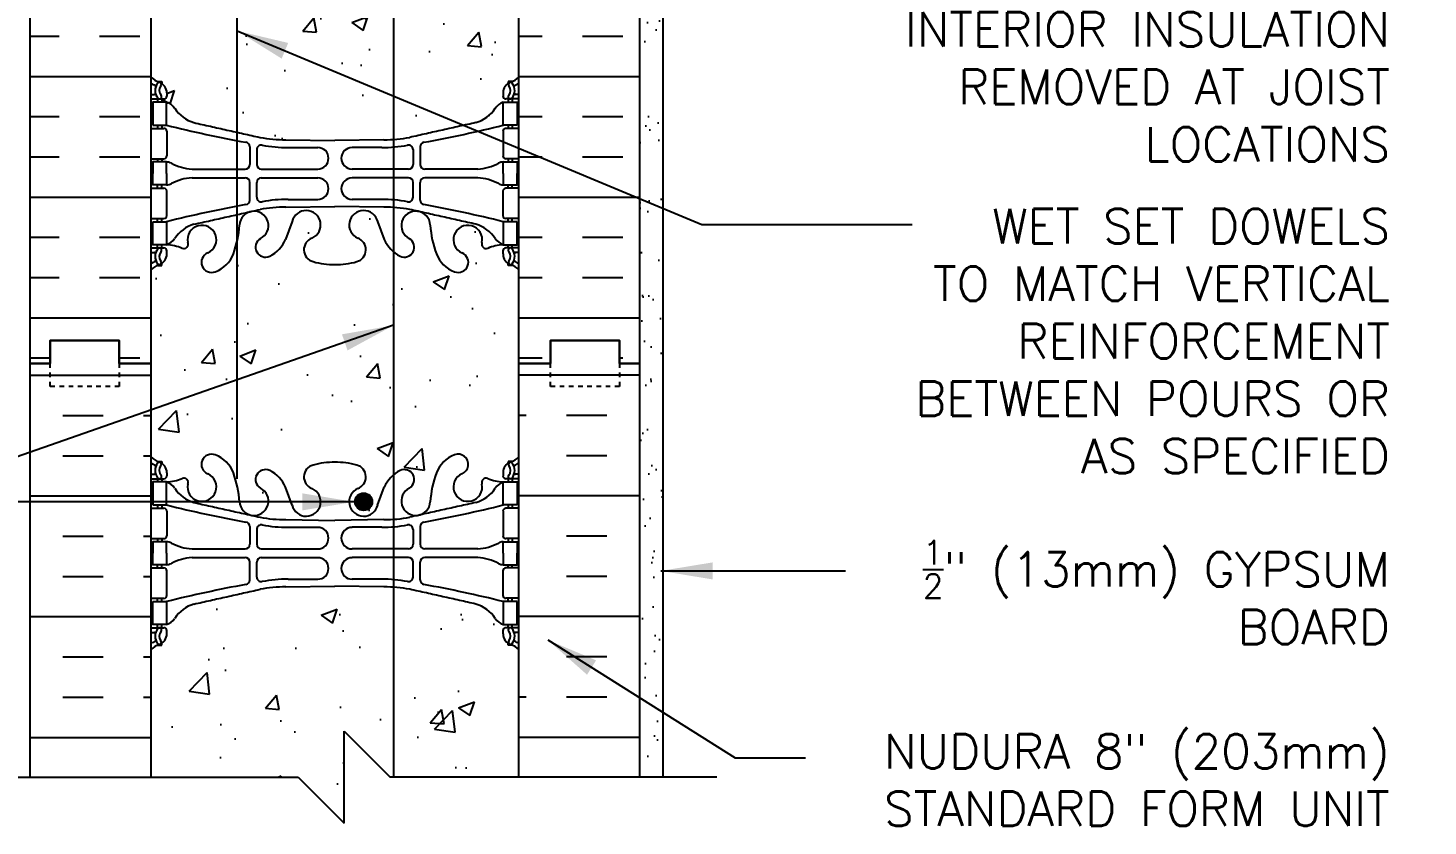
# Model space of a CAD drawing. Header units: inches. Extents: x 260.8 to 311.6, y 145 to 219.7.
# Drawn here: x 280.15 to 310.58, y 172.3 to 189.65 of the extents above; entities that cross this region are included whole.
import ezdxf

# ---------------------------------------------------------------- set-up
doc = ezdxf.new("R2010")
doc.units = ezdxf.units.IN
doc.header["$LTSCALE"] = 0.5
doc.header["$MEASUREMENT"] = 0
doc.linetypes.add('DASHED2', pattern=[0.375, 0.25, -0.125])
for name, color, linetype in [('HATCH', 12, 'Continuous'), ('line25', 2, 'Continuous'), ('LINE3', 3, 'Continuous'), ('LINE50', 5, 'Continuous'), ('LINE9', 9, 'Continuous'), ('TEXT', 4, 'Continuous'), ('Web_Edge', 9, 'Continuous')]:
    doc.layers.add(name, color=color, linetype=linetype)
doc.styles.add('DIM', font='romans.shx', dxfattribs={"width": 0.7})
doc.styles.add('ROMANS', font='romans.shx', dxfattribs={"height": 0.75})
doc.dimstyles.new('ext_12', dxfattribs={"dimscale": 12, "dimtxt": 0.09375, "dimasz": 0.09375, "dimexe": 0.09375, "dimexo": 0.0625, "dimgap": 0.0625, "dimtad": 1, "dimdec": 1, "dimzin": 3, "dimdsep": 46, "dimlunit": 4, "dimtxsty": 'DIM', "dimcen": 0.09, "dimdle": 0.09375, "dimclrt": 4, "dimadec": 0, "dimazin": 0, "dimtfac": 1, "dimtdec": 1, "dimtmove": 2, "dimatfit": 3, "dimfxl": 1, "dimfrac": 2, "dimtolj": 1, "dimtzin": 0, "dimarcsym": 0})

msp = doc.modelspace()

# ---------------------------------------------------------------- hatches: boundary and pattern name
at = {"layer": 'HATCH'}
h = msp.add_hatch(dxfattribs=at)
h.set_pattern_fill('AR-CONC', color=256, scale=0.5)
h.set_pattern_definition([(50, (0, 0), (3.5863, -0.31376), [0.375, -4.125]), (355, (0, 0), (-0.693757, 3.76096), [0.3, -3.3]), (100.4514, (0.299, -0.026), (2.892544, 3.4472), [0.3187, -3.50571]), (46.1842, (0, 1), (5.336207, -0.827596), [0.5625, -6.1875]), (96.6356, (0.4447, 0.931), (4.67331, 4.87059), [0.47805, -5.25857]), (351.1842, (0, 1), (4.67331, 4.87059), [0.45, -4.95]), (21, (0.5, 0.75), (2.984535, -2.013094), [0.375, -4.125]), (326, (0.5, 0.75), (1.216577, 3.62575), [0.3, -3.3]), (71.4514, (0.7487, 0.5822), (4.201112, 1.612656), [0.3187, -3.50571]), (37.5, (0, 0), (0.0607993, 1.6644693), [0, -3.26, 0, -3.35, 0, -3.3125]), (7.5, (0, 0), (1.315348, 1.9720586), [0, -1.91, 0, -3.185, 0, -1.2625]), (327.5, (-1.115, 0), (2.669112, -0.1127744), [0, -1.25, 0, -3.9, 0, -5.175]), (317.5, (-1.615, 0), (2.915931, 0.500525), [0, -1.625, 0, -2.59, 0, -3.675])])
edge = h.paths.add_edge_path()
edge.add_arc((290.473, 175.771), 0.5, 46.2109, 66.4218)
edge.add_line((290.673, 176.229), (290.583, 176.229))
edge.add_line((290.583, 176.229), (290.583, 176.271))
edge.add_arc((290.723, 176.478), 0.25, 180, 235.9442, ccw=False)
edge.add_line((290.473, 176.478), (290.473, 176.545))
edge.add_arc((290.535, 176.545), 0.0625, 90, 180, ccw=False)
edge.add_line((290.535, 176.608), (290.583, 176.608))
edge.add_line((290.583, 176.608), (290.583, 176.678))
edge.add_line((290.583, 176.678), (290.478, 176.678))
edge.add_arc((290.6, 177.02), 0.364, 212.0424, 250.3387, ccw=False)
edge.add_arc((289.677, 176.409), 0.743, 34.228, 73.8107)
edge.add_spline(control_points=[(289.884, 177.123), (288.447, 177.444)], knot_values=[0, 0, 1, 1], degree=1, periodic=0)
edge.add_arc((287.891, 174.512), 2.984, 79.2546, 90.0995)
edge.add_line((287.885, 177.496), (286.819, 177.512))
edge.add_line((286.819, 177.512), (285.752, 177.496))
edge.add_arc((285.747, 174.512), 2.984, 89.9005, 100.7454)
edge.add_spline(control_points=[(285.191, 177.444), (283.753, 177.123)], knot_values=[0, 0, 1, 1], degree=1, periodic=0)
edge.add_arc((283.961, 176.409), 0.743, 106.1893, 145.772)
edge.add_arc((283.037, 177.02), 0.364, 289.6613, 327.9576, ccw=False)
edge.add_line((283.16, 176.678), (283.055, 176.678))
edge.add_line((283.055, 176.678), (283.055, 176.608))
edge.add_line((283.055, 176.608), (283.102, 176.608))
edge.add_arc((283.102, 176.545), 0.0625, 0, 90, ccw=False)
edge.add_line((283.165, 176.545), (283.165, 176.478))
edge.add_arc((282.915, 176.478), 0.25, 304.0558, 360, ccw=False)
edge.add_line((283.055, 176.271), (283.055, 176.229))
edge.add_line((283.055, 176.229), (282.965, 176.229))
edge.add_arc((283.165, 175.771), 0.5, 113.5782, 133.7891)
edge.add_line((282.819, 176.132), (282.819, 173.358))
edge.add_line((282.819, 173.358), (286.022, 173.358))
edge.add_line((286.022, 173.358), (287.022, 172.358))
edge.add_line((287.022, 172.358), (287.022, 174.358))
edge.add_line((287.022, 174.358), (288.022, 173.358))
edge.add_line((288.022, 173.358), (290.819, 173.358))
edge.add_line((290.819, 173.358), (290.819, 176.132))
h.paths.add_polyline_path([(290.819, 182.358), (290.819, 184.393, 0.088416), (290.673, 184.49), (290.583, 184.49), (290.583, 184.532, -0.249069), (290.473, 184.739), (290.473, 184.806, -0.414214), (290.535, 184.869), (290.583, 184.869), (290.583, 184.939), (290.478, 184.939, 0.085348), (290.148, 184.863, -0.669601), (290.016, 184.984, 2.087231), (289.582, 184.759, -1), (289.418, 184.35, -0.21345), (289.026, 184.74, -0.069923), (288.889, 185.383, 1.702394), (288.44, 185.071, -0.940793), (288.236, 184.688, -0.173075), (287.89, 185.054), (287.748, 185.441, 1.612474), (287.316, 185.082, -0.734872), (287.293, 184.57, -0.068475), (286.819, 184.508, -0.068475), (286.345, 184.57, -0.734872), (286.322, 185.082, 1.612474), (285.89, 185.441), (285.747, 185.054, -0.173075), (285.401, 184.688, -0.940793), (285.198, 185.071, 1.702394), (284.748, 185.383, -0.069923), (284.611, 184.74, -0.21345), (284.219, 184.35, -1), (284.056, 184.759, 2.087231), (283.622, 184.984, -0.669601), (283.489, 184.863, 0.085348), (283.16, 184.939), (283.055, 184.939), (283.055, 184.869), (283.102, 184.869, -0.414214), (283.165, 184.806), (283.165, 184.739, -0.249069), (283.055, 184.532), (283.055, 184.49), (282.965, 184.49, 0.088416), (282.819, 184.393), (282.819, 182.358), (282.819, 180.324, 0.088416), (282.965, 180.227), (283.055, 180.227), (283.055, 180.185, -0.249069), (283.165, 179.978), (283.165, 179.91, -0.414214), (283.102, 179.848), (283.055, 179.848), (283.055, 179.778), (283.16, 179.778, 0.085348), (283.489, 179.853, -0.669601), (283.622, 179.733, 2.087231), (284.056, 179.958, -1), (284.219, 180.366, -0.21345), (284.611, 179.977, -0.069923), (284.748, 179.333, 1.702394), (285.198, 179.646, -0.940793), (285.401, 180.029, -0.173075), (285.747, 179.663), (285.89, 179.276, 1.612474), (286.322, 179.635, -0.734872), (286.345, 180.146, -0.068475), (286.819, 180.208, -0.068475), (287.293, 180.146, -0.734872), (287.316, 179.635, 1.612474), (287.748, 179.276), (287.89, 179.663, -0.173075), (288.236, 180.029, -0.940793), (288.44, 179.646, 1.702394), (288.889, 179.333, -0.069923), (289.026, 179.977, -0.21345), (289.418, 180.366, -1), (289.582, 179.958, 2.087231), (290.016, 179.733, -0.669601), (290.148, 179.853, 0.085348), (290.478, 179.778), (290.583, 179.778), (290.583, 179.848), (290.535, 179.848, -0.414214), (290.473, 179.91), (290.473, 179.978, -0.249069), (290.583, 180.185), (290.583, 180.227), (290.673, 180.227, 0.088416), (290.819, 180.324)])
edge = h.paths.add_edge_path()
edge.add_arc((290.473, 193.771), 0.5, 46.2109, 66.4218)
edge.add_line((290.673, 194.229), (290.583, 194.229))
edge.add_line((290.583, 194.229), (290.583, 194.271))
edge.add_arc((290.723, 194.478), 0.25, 180, 235.9442, ccw=False)
edge.add_line((290.473, 194.478), (290.473, 194.545))
edge.add_arc((290.535, 194.545), 0.0625, 90, 180, ccw=False)
edge.add_line((290.535, 194.608), (290.583, 194.608))
edge.add_line((290.583, 194.608), (290.583, 194.678))
edge.add_line((290.583, 194.678), (290.478, 194.678))
edge.add_arc((290.6, 195.02), 0.364, 214.9775, 250.3387, ccw=False)
edge.add_arc((289.677, 194.409), 0.743, 32.7919, 73.8107)
edge.add_spline(control_points=[(289.884, 195.123), (288.447, 195.444)], knot_values=[0, 0, 1, 1], degree=1, periodic=0)
edge.add_arc((287.891, 192.512), 2.984, 79.2546, 90.0995)
edge.add_line((287.885, 195.496), (286.819, 195.512))
edge.add_line((286.819, 195.512), (285.752, 195.496))
edge.add_arc((285.747, 192.512), 2.984, 89.9005, 100.7454)
edge.add_spline(control_points=[(285.191, 195.444), (283.753, 195.123)], knot_values=[0, 0, 1, 1], degree=1, periodic=0)
edge.add_arc((283.961, 194.409), 0.743, 106.1893, 147.2081)
edge.add_arc((283.037, 195.02), 0.364, 289.6613, 325.0225, ccw=False)
edge.add_line((283.16, 194.678), (283.055, 194.678))
edge.add_line((283.055, 194.678), (283.055, 194.608))
edge.add_line((283.055, 194.608), (283.102, 194.608))
edge.add_arc((283.102, 194.545), 0.0625, 0, 90, ccw=False)
edge.add_line((283.165, 194.545), (283.165, 194.478))
edge.add_arc((282.915, 194.478), 0.25, 304.0558, 360, ccw=False)
edge.add_line((283.055, 194.271), (283.055, 194.229))
edge.add_line((283.055, 194.229), (282.965, 194.229))
edge.add_arc((283.165, 193.771), 0.5, 113.5782, 133.7891)
edge.add_line((282.819, 194.132), (282.819, 188.585))
edge.add_arc((283.165, 188.946), 0.5, 226.2109, 246.4218)
edge.add_line((282.965, 188.488), (283.055, 188.488))
edge.add_line((283.055, 188.488), (283.055, 188.446))
edge.add_arc((282.915, 188.239), 0.25, 0, 55.9442, ccw=False)
edge.add_line((283.165, 188.239), (283.165, 188.171))
edge.add_arc((283.102, 188.171), 0.0625, -90, 0, ccw=False)
edge.add_line((283.102, 188.109), (283.055, 188.109))
edge.add_line((283.055, 188.109), (283.055, 188.039))
edge.add_line((283.055, 188.039), (283.16, 188.039))
edge.add_arc((283.037, 187.696), 0.364, 34.9775, 70.3387, ccw=False)
edge.add_arc((283.961, 188.308), 0.743, 212.7919, 253.8107)
edge.add_spline(control_points=[(283.753, 187.594), (285.191, 187.273)], knot_values=[0, 0, 1, 1], degree=1, periodic=0)
edge.add_arc((285.747, 190.205), 2.984, 259.2546, 270.0995)
edge.add_line((285.752, 187.221), (286.819, 187.205))
edge.add_line((286.819, 187.205), (287.885, 187.221))
edge.add_arc((287.891, 190.205), 2.984, 269.9005, 280.7454)
edge.add_spline(control_points=[(288.447, 187.273), (289.884, 187.594)], knot_values=[0, 0, 1, 1], degree=1, periodic=0)
edge.add_arc((289.677, 188.308), 0.743, 286.1893, 327.2081)
edge.add_arc((290.6, 187.696), 0.364, 109.6613, 145.0225, ccw=False)
edge.add_line((290.478, 188.039), (290.583, 188.039))
edge.add_line((290.583, 188.039), (290.583, 188.109))
edge.add_line((290.583, 188.109), (290.535, 188.109))
edge.add_arc((290.535, 188.171), 0.0625, 180, 270, ccw=False)
edge.add_line((290.473, 188.171), (290.473, 188.239))
edge.add_arc((290.723, 188.239), 0.25, 124.0558, 180, ccw=False)
edge.add_line((290.583, 188.446), (290.583, 188.488))
edge.add_line((290.583, 188.488), (290.673, 188.488))
edge.add_arc((290.473, 188.946), 0.5, 293.5782, 313.7891)
edge.add_line((290.819, 188.585), (290.819, 194.132))
h.paths.add_polyline_path([(286.587, 200.096), (283.184, 200.096), (283.184, 200.356), (283.184, 202.053), (282.819, 202.053), (282.819, 198.324, 0.088416), (282.965, 198.227), (283.055, 198.227), (283.055, 198.185, -0.249069), (283.165, 197.978), (283.165, 197.91, -0.414214), (283.102, 197.848), (283.055, 197.848), (283.055, 197.778), (283.16, 197.778, 0.085348), (283.489, 197.853, -0.669601), (283.622, 197.733, 2.087231), (284.056, 197.958, -1), (284.219, 198.366, -0.21345), (284.611, 197.977, -0.069923), (284.748, 197.333, 1.702394), (285.198, 197.646, -0.940793), (285.401, 198.029, -0.173075), (285.747, 197.663), (285.89, 197.276, 1.612474), (286.322, 197.635, -0.734872), (286.345, 198.146, -0.035303), (286.587, 198.195)])
h.paths.add_polyline_path([(290.819, 200.096), (287.087, 200.096), (287.087, 198.19, -0.029977), (287.293, 198.146, -0.734872), (287.316, 197.635, 1.612474), (287.748, 197.276), (287.89, 197.663, -0.173075), (288.236, 198.029, -0.940793), (288.44, 197.646, 1.702394), (288.889, 197.333, -0.069923), (289.026, 197.977, -0.21345), (289.418, 198.366, -1), (289.582, 197.958, 2.087231), (290.016, 197.733, -0.669601), (290.148, 197.853, 0.085348), (290.478, 197.778), (290.583, 197.778), (290.583, 197.848), (290.535, 197.848, -0.414214), (290.473, 197.91), (290.473, 197.978, -0.249069), (290.583, 198.185), (290.583, 198.227), (290.673, 198.227, 0.088416), (290.819, 198.324)])
h.paths.add_polyline_path([(285.044, 202.809), (283.184, 202.809), (283.184, 202.053), (283.184, 200.356), (285.044, 200.356)])
h.paths.add_polyline_path([(291.518, 204.358), (293.518, 204.358), (294.218, 202.858), (297.218, 202.858), (297.917, 204.358), (299.917, 204.358), (300.617, 202.858), (303.617, 202.858), (304.316, 204.358), (306.316, 204.358), (307.016, 202.858), (310.016, 202.858), (310.581, 204.071), (310.581, 206.858), (290.819, 206.858), (290.819, 206.888, 0.10231), (290.723, 206.812, 0.520567), (290.378, 206.861, 0.520567), (289.78, 206.883, 0.310845), (288.819, 206.861, 0.310845), (287.858, 206.883, 0.520567), (287.259, 206.861, 0.520567), (286.914, 206.812, 0.520567), (286.424, 206.769, 0.520567), (286.12, 206.89, 0.258655), (285.698, 207.159, 0.230831), (285.28, 206.986, 0.520567), (284.918, 206.83, 0.520567), (284.637, 206.709, 0.520567), (284.064, 206.748, 0.520567), (283.723, 206.602, 0.520567), (283.363, 206.745, 0.058158), (283.184, 206.804), (283.184, 205.953), (282.819, 205.953), (282.819, 205.203), (283.184, 205.203), (283.184, 204.003), (282.819, 204.003), (282.819, 203.253), (283.184, 203.253), (283.184, 202.809), (285.044, 202.809), (285.044, 202.858), (290.819, 202.858)])
h.paths.add_polyline_path([(290.189, 209.246), (290.189, 209.358), (290.189, 209.471), (290.309, 209.671), (290.309, 211.14, 0.268138), (290.148, 211.288), (283.49, 211.288, 0.268156), (283.329, 211.14), (283.329, 209.671), (283.449, 209.471), (283.449, 209.358), (283.449, 209.246), (283.329, 209.046), (283.329, 207.577, 0.268156), (283.49, 207.429), (290.148, 207.429, 0.268138), (290.309, 207.577), (290.309, 209.046)])
h.paths.add_polyline_path([(285.198, 215.646, -0.940793), (285.401, 216.029, -0.173075), (285.747, 215.663), (285.89, 215.276, 1.612474), (286.322, 215.635, -0.416252), (286.162, 215.98), (285.819, 216.323), (284.311, 216.323, -0.174455), (284.611, 215.977, -0.068226), (284.747, 215.349, 1.753171)])
h.paths.add_polyline_path([(284.056, 215.958, -0.550694), (283.988, 216.323), (283.329, 216.323), (283.329, 216.028, -0.380397), (283.622, 215.733, 2.087231)])
h.paths.add_polyline_path([(289.326, 216.323), (287.819, 216.323), (286.819, 217.323), (286.819, 216.208, -0.068476), (287.293, 216.146, -0.734872), (287.316, 215.635, 1.612474), (287.748, 215.276), (287.89, 215.663, -0.173075), (288.236, 216.029, -0.940793), (288.44, 215.646, 1.753171), (288.891, 215.349, -0.068226), (289.026, 215.977, -0.174455)])
h.paths.add_polyline_path([(290.309, 216.028), (290.309, 216.323), (289.65, 216.323, -0.550694), (289.582, 215.958, 2.087231), (290.016, 215.733, -0.380392)])
h = msp.add_hatch(dxfattribs=at)
h.set_pattern_fill('INSUL', color=256, scale=7, style=0)
h.set_pattern_definition([(0, (292.2004, 193.849), (0, 2.625), []), (0, (292.2004, 194.724), (0, 2.625), [0.875, -0.875]), (0, (292.2004, 195.599), (0, 2.625), [0.875, -0.875])])
h.paths.add_polyline_path([(293.444, 200.358), (293.006, 200.358), (293.006, 199.858), (291.506, 199.858), (291.506, 200.358), (290.819, 200.358), (290.819, 182.358), (291.506, 182.358), (291.506, 182.858), (293.006, 182.858), (293.006, 182.358), (293.444, 182.358)])
h.paths.add_polyline_path([(280.194, 182.358), (280.631, 182.358), (280.631, 182.858), (282.131, 182.858), (282.131, 182.358), (282.819, 182.358), (282.819, 200.358), (282.131, 200.358), (282.131, 200.858), (280.631, 200.858), (280.631, 200.358), (280.194, 200.358)])
h = msp.add_hatch(dxfattribs=at)
h.set_pattern_fill('AR-SAND', color=256, scale=0.5, style=0)
h.set_pattern_definition([(37.5, (217.73736, 72.3307), (-0.0314967, 0.963412), [0, -0.76, 0, -0.85, 0, -0.8125]), (7.5, (217.7374, 72.3307), (0.884888, 1.411073), [0, -0.41, 0, -0.685, 0, -0.2625]), (327.5, (217.1224, 72.3307), (1.557071, 0.0028295), [0, -0.25, 0, -0.9, 0, -1.175]), (317.5, (217.1224, 72.3307), (1.503063, 0.438838), [0, -0.125, 0, -0.59, 0, -0.675])])
h.paths.add_polyline_path([(293.944, 198.358), (293.444, 198.358), (293.444, 182.358), (293.444, 173.358), (293.944, 173.358)])
at = {"layer": 'LINE3'}
msp.add_hatch(color=256, dxfattribs=at).paths.add_polyline_path([(287.255, 179.348, 1), (287.63, 179.348, 1)])

# ---------------------------------------------------------------- linework, layer by layer
msp.add_open_spline([(283.753, 187.594), (285.191, 187.273)], degree=1)
at = {"layer": 'HATCH'}
for p, q in [((280.194, 182.099), (282.819, 182.099)), ((288.092, 182.132), (288.092, 182.132)), ((293.444, 182.099), (290.819, 182.099)), ((280.907, 181.224), (281.782, 181.224)), ((282.657, 181.224), (282.819, 181.224)), ((290.98, 181.224), (290.819, 181.224)), ((292.73, 181.224), (291.855, 181.224)), ((280.907, 180.349), (281.782, 180.349)), ((282.657, 180.349), (282.819, 180.349)), ((292.73, 180.349), (291.855, 180.349)), ((280.194, 179.474), (282.819, 179.474)), ((293.444, 179.474), (290.819, 179.474)), ((280.907, 178.599), (281.782, 178.599)), ((282.657, 178.599), (282.819, 178.599)), ((292.73, 178.599), (291.855, 178.599)), ((280.907, 177.724), (281.782, 177.724)), ((282.657, 177.724), (282.819, 177.724)), ((292.73, 177.724), (291.855, 177.724)), ((280.194, 176.849), (282.819, 176.849)), ((293.444, 176.849), (290.819, 176.849)), ((280.907, 175.974), (281.782, 175.974)), ((282.657, 175.974), (282.819, 175.974)), ((292.73, 175.974), (291.855, 175.974)), ((280.907, 175.099), (281.782, 175.099)), ((282.657, 175.099), (282.819, 175.099)), ((290.98, 175.099), (290.819, 175.099)), ((292.73, 175.099), (291.855, 175.099)), ((280.194, 174.224), (282.819, 174.224)), ((293.444, 174.224), (290.819, 174.224))]:
    msp.add_line(p, q, dxfattribs=at)
at = {"layer": 'line25'}
for p, q in [((282.819, 216.323), (282.819, 182.358)), ((290.819, 182.358), (290.819, 202.858)), ((282.819, 182.358), (282.819, 173.358)), ((290.819, 173.358), (290.819, 182.358))]:
    msp.add_line(p, q, dxfattribs=at)
at = {"layer": 'LINE3'}
for p, q in [((284.694, 179.849), (284.694, 200.096)), ((288.095, 198.342), (288.095, 173.358))]:
    msp.add_line(p, q, dxfattribs=at)
msp.add_circle((287.443, 179.348), 0.188, dxfattribs=at)
at = {"layer": 'LINE50'}
for p, q in [((280.194, 182.358), (280.194, 200.358)), ((293.444, 182.358), (293.444, 200.358)), ((280.194, 173.358), (280.194, 182.358)), ((293.444, 173.358), (293.444, 182.358))]:
    msp.add_line(p, q, dxfattribs=at)
for points in [[(282.819, 182.358), (282.131, 182.358), (282.131, 182.858), (280.631, 182.858), (280.631, 182.358), (280.194, 182.358)], [(280.194, 182.358), (280.631, 182.358), (280.631, 182.858), (282.131, 182.858), (282.131, 182.358), (282.819, 182.358)], [(290.819, 182.358), (291.506, 182.358), (291.506, 182.858), (293.006, 182.858), (293.006, 182.358), (293.444, 182.358)], [(293.444, 182.358), (293.006, 182.358), (293.006, 182.858), (291.506, 182.858), (291.506, 182.358), (290.819, 182.358)]]:
    msp.add_lwpolyline(points, dxfattribs=at)
at = {"layer": 'LINE9'}
for p, q in [((293.944, 202.858), (293.944, 173.358)), ((287.022, 172.358), (287.022, 174.358)), ((287.022, 174.358), (288.022, 173.358)), ((278.923, 173.358), (286.022, 173.358)), ((286.022, 173.358), (287.022, 172.358)), ((295.121, 173.358), (288.022, 173.358))]:
    msp.add_line(p, q, dxfattribs=at)
at = {"layer": 'LINE9', "linetype": 'DASHED2', "ltscale": 0.15}
for points in [[(282.131, 182.358), (282.131, 182.358), (282.131, 181.858), (280.631, 181.858), (280.631, 182.358), (280.631, 182.358)], [(293.006, 182.358), (293.006, 182.358), (293.006, 181.858), (291.506, 181.858), (291.506, 182.358), (291.506, 182.358)]]:
    msp.add_lwpolyline(points, dxfattribs=at)
at = {"layer": 'Web_Edge'}
for p, q in [((282.965, 188.488), (283.055, 188.488)), ((282.965, 188.488), (283.055, 188.488)), ((283.055, 188.488), (283.055, 188.446)), ((283.055, 188.488), (283.055, 188.446)), ((290.673, 188.488), (290.583, 188.488)), ((290.583, 188.488), (290.583, 188.446)), ((290.673, 188.488), (290.583, 188.488)), ((290.583, 188.488), (290.583, 188.446)), ((282.819, 188.209), (282.897, 188.209)), ((282.819, 188.209), (282.897, 188.209)), ((282.819, 188.109), (283.102, 188.109)), ((282.819, 188.109), (283.102, 188.109)), ((282.965, 188.109), (282.965, 188.039)), ((282.965, 188.109), (282.965, 188.039)), ((283.055, 188.109), (283.055, 188.039)), ((283.055, 188.109), (283.055, 188.039)), ((283.165, 188.239), (283.165, 188.171)), ((283.165, 188.239), (283.165, 188.171)), ((290.473, 188.239), (290.473, 188.171)), ((290.473, 188.239), (290.473, 188.171)), ((290.819, 188.109), (290.535, 188.109)), ((290.819, 188.109), (290.535, 188.109)), ((290.583, 188.109), (290.583, 188.039)), ((290.583, 188.109), (290.583, 188.039)), ((290.673, 188.109), (290.673, 188.039)), ((290.673, 188.109), (290.673, 188.039)), ((290.819, 188.209), (290.741, 188.209)), ((290.819, 188.209), (290.741, 188.209)), ((282.965, 187.539), (282.965, 187.469)), ((282.965, 187.539), (282.965, 187.469)), ((283.055, 187.539), (283.055, 187.469)), ((283.055, 187.539), (283.055, 187.469)), ((290.583, 187.539), (290.583, 187.469)), ((290.583, 187.539), (290.583, 187.469)), ((290.673, 187.539), (290.673, 187.469)), ((290.673, 187.539), (290.673, 187.469)), ((282.819, 187.469), (283.102, 187.469)), ((282.819, 187.469), (283.102, 187.469)), ((283.165, 187.406), (283.165, 186.871)), ((283.165, 187.406), (283.165, 186.871)), ((285.752, 187.221), (286.819, 187.205)), ((285.752, 187.221), (286.819, 187.205)), ((287.885, 187.221), (286.819, 187.205)), ((287.885, 187.221), (286.819, 187.205)), ((290.473, 187.406), (290.473, 186.871)), ((290.473, 187.406), (290.473, 186.871)), ((290.819, 187.469), (290.535, 187.469)), ((290.819, 187.469), (290.535, 187.469)), ((284.967, 187.069), (284.967, 186.684)), ((284.967, 187.069), (284.967, 186.684)), ((285.119, 187.007), (285.119, 186.684)), ((285.119, 187.007), (285.119, 186.684)), ((285.8, 187.053), (286.446, 187.053)), ((285.8, 187.053), (286.446, 187.053)), ((287.838, 187.053), (287.191, 187.053)), ((287.838, 187.053), (287.191, 187.053)), ((288.518, 187.007), (288.518, 186.684)), ((288.518, 187.007), (288.518, 186.684)), ((288.671, 187.069), (288.671, 186.684)), ((288.671, 187.069), (288.671, 186.684)), ((282.819, 186.809), (283.102, 186.809)), ((282.819, 186.809), (283.102, 186.809)), ((282.965, 186.809), (282.965, 186.739)), ((282.965, 186.809), (282.965, 186.739)), ((283.055, 186.809), (283.055, 186.739)), ((283.055, 186.809), (283.055, 186.739)), ((283.713, 186.584), (284.867, 186.584)), ((283.713, 186.584), (284.867, 186.584)), ((285.219, 186.584), (286.446, 186.584)), ((285.219, 186.584), (286.446, 186.584)), ((288.418, 186.584), (287.191, 186.584)), ((288.418, 186.584), (287.191, 186.584)), ((289.925, 186.584), (288.771, 186.584)), ((289.925, 186.584), (288.771, 186.584)), ((290.819, 186.809), (290.535, 186.809)), ((290.819, 186.809), (290.535, 186.809)), ((290.583, 186.809), (290.583, 186.739)), ((290.583, 186.809), (290.583, 186.739)), ((290.673, 186.809), (290.673, 186.739)), ((290.673, 186.809), (290.673, 186.739)), ((283.713, 186.394), (284.867, 186.394)), ((283.713, 186.394), (284.867, 186.394)), ((284.967, 185.909), (284.967, 186.294)), ((284.967, 185.909), (284.967, 186.294)), ((285.119, 185.971), (285.119, 186.294)), ((285.119, 185.971), (285.119, 186.294)), ((285.219, 186.394), (286.446, 186.394)), ((285.219, 186.394), (286.446, 186.394)), ((288.418, 186.394), (287.191, 186.394)), ((288.418, 186.394), (287.191, 186.394)), ((288.518, 185.971), (288.518, 186.294)), ((288.518, 185.971), (288.518, 186.294)), ((288.671, 185.909), (288.671, 186.294)), ((288.671, 185.909), (288.671, 186.294)), ((289.925, 186.394), (288.771, 186.394)), ((289.925, 186.394), (288.771, 186.394)), ((282.819, 186.169), (283.102, 186.169)), ((282.819, 186.169), (283.102, 186.169)), ((282.965, 186.169), (282.965, 186.239)), ((282.965, 186.169), (282.965, 186.239)), ((283.055, 186.169), (283.055, 186.239)), ((283.055, 186.169), (283.055, 186.239)), ((283.165, 185.571), (283.165, 186.106)), ((283.165, 185.571), (283.165, 186.106)), ((290.473, 185.571), (290.473, 186.106)), ((290.473, 185.571), (290.473, 186.106)), ((290.819, 186.169), (290.535, 186.169)), ((290.819, 186.169), (290.535, 186.169)), ((290.583, 186.169), (290.583, 186.239)), ((290.583, 186.169), (290.583, 186.239)), ((290.673, 186.169), (290.673, 186.239)), ((290.673, 186.169), (290.673, 186.239)), ((285.752, 185.757), (286.819, 185.773)), ((285.752, 185.757), (286.819, 185.773)), ((285.8, 185.925), (286.446, 185.925)), ((285.8, 185.925), (286.446, 185.925)), ((287.885, 185.757), (286.819, 185.773)), ((287.885, 185.757), (286.819, 185.773)), ((287.838, 185.925), (287.191, 185.925)), ((287.838, 185.925), (287.191, 185.925)), ((282.819, 185.509), (283.102, 185.509)), ((282.819, 185.509), (283.102, 185.509)), ((282.965, 185.439), (282.965, 185.509)), ((282.965, 185.439), (282.965, 185.509)), ((283.055, 185.439), (283.055, 185.509)), ((283.055, 185.439), (283.055, 185.509)), ((285.89, 185.441), (285.747, 185.054)), ((285.89, 185.441), (285.747, 185.054)), ((287.748, 185.441), (287.89, 185.054)), ((287.748, 185.441), (287.89, 185.054)), ((290.819, 185.509), (290.535, 185.509)), ((290.819, 185.509), (290.535, 185.509)), ((290.583, 185.439), (290.583, 185.509)), ((290.583, 185.439), (290.583, 185.509)), ((290.673, 185.439), (290.673, 185.509)), ((290.673, 185.439), (290.673, 185.509)), ((282.819, 184.869), (283.102, 184.869)), ((282.819, 184.869), (283.102, 184.869)), ((282.819, 184.769), (282.897, 184.769)), ((282.819, 184.769), (282.897, 184.769)), ((282.965, 184.869), (282.965, 184.939)), ((282.965, 184.869), (282.965, 184.939)), ((283.055, 184.869), (283.055, 184.939)), ((283.055, 184.869), (283.055, 184.939)), ((283.165, 184.739), (283.165, 184.806)), ((283.165, 184.739), (283.165, 184.806)), ((290.473, 184.739), (290.473, 184.806)), ((290.473, 184.739), (290.473, 184.806)), ((290.819, 184.869), (290.535, 184.869)), ((290.819, 184.869), (290.535, 184.869)), ((290.583, 184.869), (290.583, 184.939)), ((290.583, 184.869), (290.583, 184.939)), ((290.673, 184.869), (290.673, 184.939)), ((290.673, 184.869), (290.673, 184.939)), ((290.819, 184.769), (290.741, 184.769)), ((290.819, 184.769), (290.741, 184.769)), ((282.965, 184.49), (283.055, 184.49)), ((282.965, 184.49), (283.055, 184.49)), ((283.055, 184.49), (283.055, 184.532)), ((283.055, 184.49), (283.055, 184.532)), ((290.583, 184.49), (290.583, 184.532)), ((290.583, 184.49), (290.583, 184.532)), ((290.673, 184.49), (290.583, 184.49)), ((290.673, 184.49), (290.583, 184.49)), ((282.965, 180.227), (283.055, 180.227)), ((283.055, 180.227), (283.055, 180.185)), ((290.673, 180.227), (290.583, 180.227)), ((290.583, 180.227), (290.583, 180.185)), ((282.819, 179.948), (282.897, 179.948)), ((283.165, 179.978), (283.165, 179.91)), ((290.473, 179.978), (290.473, 179.91)), ((290.819, 179.948), (290.741, 179.948)), ((282.819, 179.848), (283.102, 179.848)), ((282.965, 179.848), (282.965, 179.778)), ((283.055, 179.848), (283.055, 179.778)), ((285.89, 179.276), (285.747, 179.663)), ((287.748, 179.276), (287.89, 179.663)), ((290.819, 179.848), (290.535, 179.848)), ((290.583, 179.848), (290.583, 179.778)), ((290.673, 179.848), (290.673, 179.778)), ((282.965, 179.278), (282.965, 179.208)), ((283.055, 179.278), (283.055, 179.208)), ((290.583, 179.278), (290.583, 179.208)), ((290.673, 179.278), (290.673, 179.208)), ((282.819, 179.208), (283.102, 179.208)), ((283.165, 179.145), (283.165, 178.61)), ((285.752, 178.96), (286.819, 178.944)), ((287.885, 178.96), (286.819, 178.944)), ((290.473, 179.145), (290.473, 178.61)), ((290.819, 179.208), (290.535, 179.208)), ((284.967, 178.808), (284.967, 178.423)), ((285.119, 178.746), (285.119, 178.423)), ((285.8, 178.792), (286.446, 178.792)), ((287.838, 178.792), (287.191, 178.792)), ((288.518, 178.746), (288.518, 178.423)), ((288.671, 178.808), (288.671, 178.423)), ((282.819, 178.548), (283.102, 178.548)), ((282.965, 178.548), (282.965, 178.478)), ((283.055, 178.548), (283.055, 178.478)), ((290.819, 178.548), (290.535, 178.548)), ((290.583, 178.548), (290.583, 178.478)), ((290.673, 178.548), (290.673, 178.478)), ((283.713, 178.322), (284.867, 178.323)), ((283.713, 178.133), (284.867, 178.133)), ((285.219, 178.323), (286.446, 178.323)), ((285.219, 178.133), (286.446, 178.133)), ((288.418, 178.323), (287.191, 178.323)), ((288.418, 178.133), (287.191, 178.133)), ((289.925, 178.322), (288.771, 178.323)), ((289.925, 178.133), (288.771, 178.133)), ((282.819, 177.908), (283.102, 177.908)), ((282.965, 177.908), (282.965, 177.978)), ((283.055, 177.908), (283.055, 177.978)), ((283.165, 177.31), (283.165, 177.845)), ((284.967, 177.648), (284.967, 178.033)), ((285.119, 177.71), (285.119, 178.033)), ((288.518, 177.71), (288.518, 178.033)), ((288.671, 177.648), (288.671, 178.033)), ((290.473, 177.31), (290.473, 177.845)), ((290.819, 177.908), (290.535, 177.908)), ((290.583, 177.908), (290.583, 177.978)), ((290.673, 177.908), (290.673, 177.978)), ((285.752, 177.496), (286.819, 177.512)), ((285.8, 177.664), (286.446, 177.664)), ((287.885, 177.496), (286.819, 177.512)), ((287.838, 177.664), (287.191, 177.664)), ((282.819, 177.248), (283.102, 177.248)), ((282.965, 177.178), (282.965, 177.248)), ((283.055, 177.178), (283.055, 177.248)), ((290.819, 177.248), (290.535, 177.248)), ((290.583, 177.178), (290.583, 177.248)), ((290.673, 177.178), (290.673, 177.248)), ((282.819, 176.608), (283.102, 176.608)), ((282.965, 176.608), (282.965, 176.678)), ((283.055, 176.608), (283.055, 176.678)), ((283.165, 176.478), (283.165, 176.545)), ((290.473, 176.478), (290.473, 176.545)), ((290.819, 176.608), (290.535, 176.608)), ((290.583, 176.608), (290.583, 176.678)), ((290.673, 176.608), (290.673, 176.678)), ((282.819, 176.508), (282.897, 176.508)), ((282.965, 176.229), (283.055, 176.229)), ((283.055, 176.229), (283.055, 176.271)), ((290.583, 176.229), (290.583, 176.271)), ((290.673, 176.229), (290.583, 176.229)), ((290.819, 176.508), (290.741, 176.508))]:
    msp.add_line(p, q, dxfattribs=at)
for points in [[(282.86, 187.539), (283.16, 187.539), (283.16, 188.039), (282.86, 188.039)], [(282.86, 187.539), (283.16, 187.539), (283.16, 188.039), (282.86, 188.039)], [(290.778, 187.539), (290.478, 187.539), (290.478, 188.039), (290.778, 188.039)], [(290.778, 187.539), (290.478, 187.539), (290.478, 188.039), (290.778, 188.039)], [(282.86, 185.439), (283.16, 185.439), (283.16, 184.939), (282.86, 184.939)], [(282.86, 185.439), (283.16, 185.439), (283.16, 184.939), (282.86, 184.939)], [(290.778, 185.439), (290.478, 185.439), (290.478, 184.939), (290.778, 184.939)], [(290.778, 185.439), (290.478, 185.439), (290.478, 184.939), (290.778, 184.939)], [(282.86, 179.278), (283.16, 179.278), (283.16, 179.778), (282.86, 179.778)], [(290.778, 179.278), (290.478, 179.278), (290.478, 179.778), (290.778, 179.778)], [(282.86, 177.178), (283.16, 177.178), (283.16, 176.678), (282.86, 176.678)], [(290.778, 177.178), (290.478, 177.178), (290.478, 176.678), (290.778, 176.678)]]:
    msp.add_lwpolyline(points, close=True, dxfattribs=at)
for points in [[(283.16, 186.489), (283.16, 186.739), (282.86, 186.739), (282.86, 186.489)], [(283.16, 186.489), (283.16, 186.739), (282.86, 186.739), (282.86, 186.489)], [(290.478, 186.489), (290.478, 186.739), (290.778, 186.739), (290.778, 186.489)], [(290.478, 186.489), (290.478, 186.739), (290.778, 186.739), (290.778, 186.489)], [(283.16, 186.489), (283.16, 186.239), (282.86, 186.239), (282.86, 186.489)], [(283.16, 186.489), (283.16, 186.239), (282.86, 186.239), (282.86, 186.489)], [(290.478, 186.489), (290.478, 186.239), (290.778, 186.239), (290.778, 186.489)], [(290.478, 186.489), (290.478, 186.239), (290.778, 186.239), (290.778, 186.489)], [(283.16, 178.228), (283.16, 178.478), (282.86, 178.478), (282.86, 178.228)], [(290.478, 178.228), (290.478, 178.478), (290.778, 178.478), (290.778, 178.228)], [(283.16, 178.228), (283.16, 177.978), (282.86, 177.978), (282.86, 178.228)], [(290.478, 178.228), (290.478, 177.978), (290.778, 177.978), (290.778, 178.228)]]:
    msp.add_lwpolyline(points, dxfattribs=at)
for centre, radius, start, end in [((283.165, 188.946), 0.5, 226.2109, 250.5288), ((283.165, 188.946), 0.5, 226.2109, 250.5288), ((283.165, 188.946), 0.6, 234.7832, 245.0748), ((283.165, 188.946), 0.6, 234.7832, 245.0748), ((283.159, 188.294), 0.25, 140.1145, 222.4609), ((283.159, 188.294), 0.25, 140.1145, 222.4609), ((282.903, 188.383), 0.021, 343.464, 63.9957), ((282.903, 188.383), 0.021, 343.464, 63.9957), ((283.001, 188.424), 0.045, 321.448, 139.1879), ((283.001, 188.424), 0.045, 321.448, 139.1879), ((282.915, 188.239), 0.25, 0, 70.5288), ((282.915, 188.239), 0.25, 0, 70.5288), ((283.159, 188.294), 0.16, 140.0001, 222.4609), ((283.159, 188.294), 0.16, 140.0001, 222.4609), ((290.723, 188.239), 0.25, 109.4712, 180), ((290.723, 188.239), 0.25, 109.4712, 180), ((290.637, 188.424), 0.045, 40.8121, 218.552), ((290.637, 188.424), 0.045, 40.8121, 218.552), ((290.479, 188.294), 0.16, 317.5391, 39.9999), ((290.479, 188.294), 0.16, 317.5391, 39.9999), ((290.473, 188.946), 0.5, 289.4712, 313.7891), ((290.473, 188.946), 0.5, 289.4712, 313.7891), ((290.479, 188.294), 0.25, 317.5391, 39.8855), ((290.479, 188.294), 0.25, 317.5391, 39.8855), ((290.735, 188.383), 0.021, 116.0043, 196.536), ((290.735, 188.383), 0.021, 116.0043, 196.536), ((290.473, 188.946), 0.6, 294.9252, 305.2168), ((290.473, 188.946), 0.6, 294.9252, 305.2168), ((282.897, 188.229), 0.0196, 269.4032, 15.4901), ((282.897, 188.229), 0.0196, 269.4032, 15.4901), ((283.007, 188.155), 0.045, 222.4609, 42.4609), ((283.007, 188.155), 0.045, 222.4609, 42.4609), ((283.102, 188.171), 0.0625, 270, 0), ((283.102, 188.171), 0.0625, 270, 0), ((290.535, 188.171), 0.0625, 180, 270), ((290.535, 188.171), 0.0625, 180, 270), ((290.63, 188.155), 0.045, 137.5391, 317.5391), ((290.63, 188.155), 0.045, 137.5391, 317.5391), ((290.741, 188.229), 0.0196, 164.5099, 270.5968), ((290.741, 188.229), 0.0196, 164.5099, 270.5968), ((283.037, 187.696), 0.364, 34.9775, 70.3387), ((283.037, 187.696), 0.364, 34.9775, 70.3387), ((283.961, 188.308), 0.743, 212.7919, 253.8107), ((283.961, 188.308), 0.743, 212.7919, 253.8107), ((289.677, 188.308), 0.743, 286.1893, 327.2081), ((289.677, 188.308), 0.743, 286.1893, 327.2081), ((290.6, 187.696), 0.364, 109.6613, 145.0225), ((290.6, 187.696), 0.364, 109.6613, 145.0225), ((289.968, 214.959), 28.253, 256.0552, 259.6343), ((289.968, 214.959), 28.253, 256.0552, 259.6343), ((283.669, 214.959), 28.253, 280.3657, 283.9448), ((283.669, 214.959), 28.253, 280.3657, 283.9448), ((283.102, 187.406), 0.0625, 0, 90), ((283.102, 187.406), 0.0625, 0, 90), ((285.747, 190.205), 2.984, 259.2546, 270.0995), ((285.747, 190.205), 2.984, 259.2546, 270.0995), ((287.891, 190.205), 2.984, 269.9005, 280.7454), ((287.891, 190.205), 2.984, 269.9005, 280.7454), ((290.535, 187.406), 0.0625, 90, 180), ((290.535, 187.406), 0.0625, 90, 180), ((283.102, 186.871), 0.0625, 270, 0), ((283.102, 186.871), 0.0625, 270, 0), ((284.867, 187.069), 0.1, 360, 79.6343), ((284.867, 187.069), 0.1, 360, 79.6343), ((285.219, 187.007), 0.1, 79.2546, 180), ((285.219, 187.007), 0.1, 79.2546, 180), ((285.794, 190.037), 2.984, 259.2546, 270.0995), ((285.794, 190.037), 2.984, 259.2546, 270.0995), ((286.446, 186.819), 0.234, 270, 90), ((286.446, 186.819), 0.234, 270, 90), ((287.191, 186.819), 0.234, 90, 270), ((287.191, 186.819), 0.234, 90, 270), ((287.843, 190.037), 2.984, 269.9005, 280.7454), ((287.843, 190.037), 2.984, 269.9005, 280.7454), ((288.418, 187.007), 0.1, 0, 100.7454), ((288.418, 187.007), 0.1, 0, 100.7454), ((288.771, 187.069), 0.1, 100.3657, 180), ((288.771, 187.069), 0.1, 100.3657, 180), ((290.535, 186.871), 0.0625, 180, 270), ((290.535, 186.871), 0.0625, 180, 270), ((283.156, 186.52), 0.219, 60.4937, 88.92), ((283.156, 186.52), 0.219, 60.4937, 88.92), ((283.797, 187.74), 1.16, 242.5844, 265.8032), ((283.797, 187.74), 1.16, 242.5844, 265.8032), ((284.867, 186.684), 0.1, 270.0388, 360), ((284.867, 186.684), 0.1, 270.0388, 360), ((285.219, 186.684), 0.1, 180, 270), ((285.219, 186.684), 0.1, 180, 270), ((288.418, 186.684), 0.1, 270, 0), ((288.418, 186.684), 0.1, 270, 0), ((288.771, 186.684), 0.1, 180, 269.9612), ((288.771, 186.684), 0.1, 180, 269.9612), ((289.84, 187.74), 1.16, 274.1968, 297.4156), ((289.84, 187.74), 1.16, 274.1968, 297.4156), ((290.482, 186.52), 0.219, 91.08, 119.5063), ((290.482, 186.52), 0.219, 91.08, 119.5063), ((283.156, 186.458), 0.219, 271.08, 299.5063), ((283.156, 186.458), 0.219, 271.08, 299.5063), ((283.797, 185.238), 1.16, 94.1968, 117.4156), ((283.797, 185.238), 1.16, 94.1968, 117.4156), ((284.867, 186.294), 0.1, 0, 89.9612), ((284.867, 186.294), 0.1, 0, 89.9612), ((285.219, 186.294), 0.1, 90, 180), ((285.219, 186.294), 0.1, 90, 180), ((286.446, 186.159), 0.234, 270, 90), ((286.446, 186.159), 0.234, 270, 90), ((287.191, 186.159), 0.234, 90, 270), ((287.191, 186.159), 0.234, 90, 270), ((288.418, 186.294), 0.1, 0, 90), ((288.418, 186.294), 0.1, 0, 90), ((288.771, 186.294), 0.1, 90.0388, 180), ((288.771, 186.294), 0.1, 90.0388, 180), ((289.84, 185.238), 1.16, 62.5844, 85.8032), ((289.84, 185.238), 1.16, 62.5844, 85.8032), ((290.482, 186.458), 0.219, 240.4937, 268.92), ((290.482, 186.458), 0.219, 240.4937, 268.92), ((283.102, 186.106), 0.0625, 0, 90), ((283.102, 186.106), 0.0625, 0, 90), ((285.219, 185.971), 0.1, 180, 280.7454), ((285.219, 185.971), 0.1, 180, 280.7454), ((288.418, 185.971), 0.1, 259.2546, 0), ((288.418, 185.971), 0.1, 259.2546, 0), ((290.535, 186.106), 0.0625, 90, 180), ((290.535, 186.106), 0.0625, 90, 180), ((289.968, 158.019), 28.253, 100.3657, 103.9448), ((289.968, 158.019), 28.253, 100.3657, 103.9448), ((285.06, 185.353), 0.314, 296.0652, 177.2643), ((285.06, 185.353), 0.314, 296.0652, 177.2643), ((284.867, 185.909), 0.1, 280.3657, 0), ((284.867, 185.909), 0.1, 280.3657, 0), ((285.747, 182.773), 2.984, 89.9005, 100.7454), ((285.747, 182.773), 2.984, 89.9005, 100.7454), ((285.794, 182.941), 2.984, 89.9005, 100.7454), ((285.794, 182.941), 2.984, 89.9005, 100.7454), ((286.195, 185.368), 0.314, 293.8084, 166.5854), ((286.195, 185.368), 0.314, 293.8084, 166.5854), ((287.443, 185.368), 0.314, 13.4146, 246.1916), ((287.443, 185.368), 0.314, 13.4146, 246.1916), ((287.843, 182.941), 2.984, 79.2546, 90.0995), ((287.843, 182.941), 2.984, 79.2546, 90.0995), ((287.891, 182.773), 2.984, 79.2546, 90.0995), ((287.891, 182.773), 2.984, 79.2546, 90.0995), ((288.577, 185.353), 0.314, 2.7357, 243.9348), ((288.577, 185.353), 0.314, 2.7357, 243.9348), ((288.771, 185.909), 0.1, 180, 259.6343), ((288.771, 185.909), 0.1, 180, 259.6343), ((283.669, 158.019), 28.253, 76.0552, 79.6343), ((283.102, 185.571), 0.0625, 270, 0), ((283.102, 185.571), 0.0625, 270, 0), ((283.961, 184.67), 0.743, 106.1893, 147.2081), ((283.961, 184.67), 0.743, 106.1893, 147.2081), ((283.929, 185.046), 0.314, 293.8084, 191.4114), ((283.929, 185.046), 0.314, 293.8084, 191.4114), ((282.389, 185.548), 2.365, 339.9985, 355.6105), ((282.389, 185.548), 2.365, 339.9985, 355.6105), ((291.248, 185.548), 2.365, 184.3895, 200.0015), ((291.248, 185.548), 2.365, 184.3895, 200.0015), ((289.708, 185.046), 0.314, 348.5886, 246.1916), ((289.708, 185.046), 0.314, 348.5886, 246.1916), ((289.677, 184.67), 0.743, 32.7919, 73.8107), ((289.677, 184.67), 0.743, 32.7919, 73.8107), ((290.535, 185.571), 0.0625, 180, 270), ((290.535, 185.571), 0.0625, 180, 270), ((283.037, 185.282), 0.364, 289.6613, 325.0225), ((283.037, 185.282), 0.364, 289.6613, 325.0225), ((285.311, 184.885), 0.217, 121.463, 294.4736), ((285.311, 184.885), 0.217, 121.463, 294.4736), ((285.061, 185.356), 0.75, 297.0295, 336.3062), ((285.061, 185.356), 0.75, 297.0295, 336.3062), ((286.413, 184.83), 0.268, 109.9662, 255.2108), ((286.413, 184.83), 0.268, 109.9662, 255.2108), ((287.225, 184.83), 0.268, 284.7892, 70.0338), ((287.225, 184.83), 0.268, 284.7892, 70.0338), ((288.577, 185.356), 0.75, 203.6938, 242.9705), ((288.577, 185.356), 0.75, 203.6938, 242.9705), ((288.326, 184.885), 0.217, 245.5264, 58.537), ((288.326, 184.885), 0.217, 245.5264, 58.537), ((290.6, 185.282), 0.364, 214.9775, 250.3387), ((290.6, 185.282), 0.364, 214.9775, 250.3387), ((282.897, 184.749), 0.0196, 344.5099, 90.5968), ((282.897, 184.749), 0.0196, 344.5099, 90.5968), ((283.159, 184.684), 0.25, 137.5391, 219.8855), ((283.159, 184.684), 0.25, 137.5391, 219.8855), ((283.007, 184.823), 0.045, 317.5391, 137.5391), ((283.007, 184.823), 0.045, 317.5391, 137.5391), ((282.915, 184.739), 0.25, 289.4712, 360), ((282.915, 184.739), 0.25, 289.4712, 360), ((283.159, 184.684), 0.16, 137.5391, 219.9999), ((283.159, 184.684), 0.16, 137.5391, 219.9999), ((283.102, 184.806), 0.0625, 360, 90), ((283.102, 184.806), 0.0625, 360, 90), ((283.105, 183.943), 0.997, 66.8533, 86.8462), ((283.105, 183.943), 0.997, 66.8533, 86.8462), ((283.531, 184.951), 0.0968, 249.5669, 19.8449), ((283.531, 184.951), 0.0968, 249.5669, 19.8449), ((284.137, 184.555), 0.22, 111.8037, 291.8037), ((284.137, 184.555), 0.22, 111.8037, 291.8037), ((283.98, 184.983), 0.677, 290.6803, 338.8761), ((283.98, 184.983), 0.677, 290.6803, 338.8761), ((289.657, 184.983), 0.677, 201.1239, 249.3197), ((289.657, 184.983), 0.677, 201.1239, 249.3197), ((289.5, 184.555), 0.22, 248.1963, 68.1963), ((289.5, 184.555), 0.22, 248.1963, 68.1963), ((290.107, 184.951), 0.0968, 160.1551, 290.4331), ((290.107, 184.951), 0.0968, 160.1551, 290.4331), ((290.533, 183.943), 0.997, 93.1538, 113.1467), ((290.533, 183.943), 0.997, 93.1538, 113.1467), ((290.535, 184.806), 0.0625, 90, 180), ((290.535, 184.806), 0.0625, 90, 180), ((290.723, 184.739), 0.25, 180, 250.5288), ((290.723, 184.739), 0.25, 180, 250.5288), ((290.63, 184.823), 0.045, 42.4609, 222.4609), ((290.63, 184.823), 0.045, 42.4609, 222.4609), ((290.479, 184.684), 0.16, 320.0001, 42.4609), ((290.479, 184.684), 0.16, 320.0001, 42.4609), ((290.479, 184.684), 0.25, 320.1145, 42.4609), ((290.479, 184.684), 0.25, 320.1145, 42.4609), ((290.741, 184.749), 0.0196, 89.4032, 195.4901), ((290.741, 184.749), 0.0196, 89.4032, 195.4901), ((283.165, 184.032), 0.6, 114.9252, 125.2168), ((283.165, 184.032), 0.6, 114.9252, 125.2168), ((283.165, 184.032), 0.5, 109.4712, 133.7891), ((283.165, 184.032), 0.5, 109.4712, 133.7891), ((282.903, 184.595), 0.021, 296.0043, 16.536), ((282.903, 184.595), 0.021, 296.0043, 16.536), ((283.001, 184.554), 0.045, 220.8121, 38.552), ((283.001, 184.554), 0.045, 220.8121, 38.552), ((286.807, 186.262), 1.754, 254.7082, 270.3771), ((286.807, 186.262), 1.754, 254.7082, 270.3771), ((286.83, 186.262), 1.754, 269.6229, 285.2918), ((286.83, 186.262), 1.754, 269.6229, 285.2918), ((290.637, 184.554), 0.045, 141.448, 319.1879), ((290.637, 184.554), 0.045, 141.448, 319.1879), ((290.473, 184.032), 0.5, 46.2109, 70.5288), ((290.473, 184.032), 0.5, 46.2109, 70.5288), ((290.735, 184.595), 0.021, 163.464, 243.9957), ((290.735, 184.595), 0.021, 163.464, 243.9957), ((290.473, 184.032), 0.6, 54.7832, 65.0748), ((290.473, 184.032), 0.6, 54.7832, 65.0748), ((283.165, 180.685), 0.5, 226.2109, 250.5288), ((283.165, 180.685), 0.6, 234.7832, 245.0748), ((283.159, 180.032), 0.25, 140.1145, 222.4609), ((283.001, 180.163), 0.045, 321.448, 139.1879), ((282.915, 179.978), 0.25, 0, 70.5288), ((284.137, 180.162), 0.22, 68.1963, 248.1963), ((283.98, 179.733), 0.677, 21.1239, 69.3197), ((286.807, 178.454), 1.754, 89.6229, 105.2918), ((286.83, 178.454), 1.754, 74.7082, 90.3771), ((289.657, 179.733), 0.677, 110.6803, 158.8761), ((289.5, 180.162), 0.22, 291.8037, 111.8037), ((290.723, 179.978), 0.25, 109.4712, 180), ((290.637, 180.163), 0.045, 40.8121, 218.552), ((290.473, 180.685), 0.5, 289.4712, 313.7891), ((290.479, 180.032), 0.25, 317.5391, 39.8855), ((290.473, 180.685), 0.6, 294.9252, 305.2168), ((282.897, 179.967), 0.0196, 269.4032, 15.4901), ((282.903, 180.122), 0.021, 343.464, 63.9957), ((283.007, 179.894), 0.045, 222.4609, 42.4609), ((283.159, 180.032), 0.16, 140.0001, 222.4609), ((283.102, 179.91), 0.0625, 270, 0), ((283.929, 179.671), 0.314, 168.5886, 66.1916), ((282.389, 179.168), 2.365, 4.3895, 20.0015), ((285.311, 179.831), 0.217, 65.5264, 238.537), ((285.061, 179.361), 0.75, 23.6938, 62.9705), ((286.413, 179.887), 0.268, 104.7892, 250.0338), ((287.225, 179.887), 0.268, 289.9662, 75.2108), ((288.577, 179.361), 0.75, 117.0295, 156.3062), ((288.326, 179.831), 0.217, 301.463, 114.4736), ((291.248, 179.168), 2.365, 159.9985, 175.6105), ((289.708, 179.671), 0.314, 113.8084, 11.4114), ((290.535, 179.91), 0.0625, 180, 270), ((290.63, 179.894), 0.045, 137.5391, 317.5391), ((290.479, 180.032), 0.16, 317.5391, 39.9999), ((290.735, 180.122), 0.021, 116.0043, 196.536), ((290.741, 179.967), 0.0196, 164.5099, 270.5968), ((283.105, 180.774), 0.997, 273.1538, 293.1467), ((283.037, 179.435), 0.364, 34.9775, 70.3387), ((283.961, 180.046), 0.743, 212.7919, 253.8107), ((283.531, 179.766), 0.0968, 340.1551, 110.4331), ((285.06, 179.364), 0.314, 182.7357, 63.9348), ((286.195, 179.348), 0.314, 193.4146, 66.1916), ((287.443, 179.348), 0.314, 113.8084, 346.5854), ((288.577, 179.364), 0.314, 116.0652, 357.2643), ((289.677, 180.046), 0.743, 286.1893, 327.2081), ((290.107, 179.766), 0.0968, 69.5669, 199.8449), ((290.533, 180.774), 0.997, 246.8533, 266.8462), ((290.6, 179.435), 0.364, 109.6613, 145.0225), ((289.968, 206.698), 28.253, 256.0552, 259.6343), ((283.669, 206.698), 28.253, 280.3657, 283.9448), ((283.102, 179.145), 0.0625, 0, 90), ((285.747, 181.944), 2.984, 259.2546, 270.0995), ((287.891, 181.944), 2.984, 269.9005, 280.7454), ((290.535, 179.145), 0.0625, 90, 180), ((284.867, 178.808), 0.1, 360, 79.6343), ((285.219, 178.746), 0.1, 79.2546, 180), ((285.794, 181.776), 2.984, 259.2546, 270.0995), ((286.446, 178.557), 0.234, 270, 90), ((287.191, 178.557), 0.234, 90, 270), ((287.843, 181.776), 2.984, 269.9005, 280.7454), ((288.418, 178.746), 0.1, 0, 100.7454), ((288.771, 178.808), 0.1, 100.3657, 180), ((283.102, 178.61), 0.0625, 270, 0), ((283.156, 178.259), 0.219, 60.4937, 88.92), ((283.797, 179.479), 1.16, 242.5844, 265.8032), ((284.867, 178.423), 0.1, 270.0388, 360), ((285.219, 178.423), 0.1, 180, 270), ((288.418, 178.423), 0.1, 270, 0), ((288.771, 178.423), 0.1, 180, 269.9612), ((289.84, 179.479), 1.16, 274.1968, 297.4156), ((290.482, 178.259), 0.219, 91.08, 119.5063), ((290.535, 178.61), 0.0625, 180, 270), ((283.797, 176.977), 1.16, 94.1968, 117.4156), ((284.867, 178.033), 0.1, 0, 89.9612), ((285.219, 178.033), 0.1, 90, 180), ((286.446, 177.898), 0.234, 270, 90), ((287.191, 177.898), 0.234, 90, 270), ((288.418, 178.033), 0.1, 0, 90), ((288.771, 178.033), 0.1, 90.0388, 180), ((289.84, 176.977), 1.16, 62.5844, 85.8032), ((283.102, 177.845), 0.0625, 0, 90), ((283.156, 178.197), 0.219, 271.08, 299.5063), ((290.482, 178.197), 0.219, 240.4937, 268.92), ((290.535, 177.845), 0.0625, 90, 180), ((289.968, 149.757), 28.253, 100.3657, 103.9448), ((284.867, 177.648), 0.1, 280.3657, 0), ((285.219, 177.71), 0.1, 180, 280.7454), ((285.747, 174.512), 2.984, 89.9005, 100.7454), ((285.794, 174.68), 2.984, 89.9005, 100.7454), ((287.843, 174.68), 2.984, 79.2546, 90.0995), ((287.891, 174.512), 2.984, 79.2546, 90.0995), ((288.418, 177.71), 0.1, 259.2546, 0), ((288.771, 177.648), 0.1, 180, 259.6343), ((283.669, 149.757), 28.253, 76.0552, 79.6343), ((283.102, 177.31), 0.0625, 270, 0), ((290.535, 177.31), 0.0625, 180, 270), ((283.961, 176.409), 0.743, 106.1893, 147.2081), ((289.677, 176.409), 0.743, 32.7919, 73.8107), ((283.159, 176.423), 0.25, 137.5391, 219.8855), ((283.007, 176.562), 0.045, 317.5391, 137.5391), ((283.159, 176.423), 0.16, 137.5391, 219.9999), ((283.102, 176.545), 0.0625, 360, 90), ((283.037, 177.02), 0.364, 289.6613, 325.0225), ((290.6, 177.02), 0.364, 214.9775, 250.3387), ((290.535, 176.545), 0.0625, 90, 180), ((290.63, 176.562), 0.045, 42.4609, 222.4609), ((290.479, 176.423), 0.16, 320.0001, 42.4609), ((290.479, 176.423), 0.25, 320.1145, 42.4609), ((283.165, 175.771), 0.6, 114.9252, 125.2168), ((283.165, 175.771), 0.5, 109.4712, 133.7891), ((282.897, 176.488), 0.0196, 344.5099, 90.5968), ((282.903, 176.334), 0.021, 296.0043, 16.536), ((283.001, 176.292), 0.045, 220.8121, 38.552), ((282.915, 176.478), 0.25, 289.4712, 360), ((290.723, 176.478), 0.25, 180, 250.5288), ((290.637, 176.292), 0.045, 141.448, 319.1879), ((290.473, 175.771), 0.5, 46.2109, 70.5288), ((290.735, 176.334), 0.021, 163.464, 243.9957), ((290.741, 176.488), 0.0196, 89.4032, 195.4901), ((290.473, 175.771), 0.6, 54.7832, 65.0748)]:
    msp.add_arc(centre, radius, start, end, dxfattribs=at)
for points in [[(283.753, 187.594), (285.191, 187.273)], [(283.753, 187.594), (285.191, 187.273)], [(289.884, 187.594), (288.447, 187.273)], [(289.884, 187.594), (288.447, 187.273)], [(283.753, 185.384), (285.191, 185.705)], [(283.753, 185.384), (285.191, 185.705)], [(289.884, 185.384), (288.447, 185.705)], [(289.884, 185.384), (288.447, 185.705)], [(283.753, 179.332), (285.191, 179.012)], [(289.884, 179.332), (288.447, 179.012)], [(283.753, 177.123), (285.191, 177.444)], [(289.884, 177.123), (288.447, 177.444)]]:
    msp.add_open_spline(points, degree=1, dxfattribs=at)

# ---------------------------------------------------------------- texts
at = {"layer": 'TEXT', "char_height": 0.75, "attachment_point": 6, "style": 'ROMANS'}
for s, insert, width in [('\\A1;INTERIOR INSULATION REMOVED AT JOIST LOCATIONS', (309.755, 188.372), 12.22718), ('WET SET DOWELS \\PTO MATCH VERTICAL REINFORCEMENT\\PBETWEEN POURS OR AS SPECIFIED', (309.755, 182.842), 12.22718), ('\\A1;{\\H0.7x;\\S1/2;}" (13mm) GYPSUM BOARD', (309.755, 177.378), 12.19083), ('NUDURA 8" (203mm) STANDARD FORM UNIT', (309.75, 173.296), 14.12358)]:
    msp.add_mtext(s, dxfattribs=dict(at, insert=insert, width=width))

# ---------------------------------------------------------------- leaders
at = {"layer": 'TEXT'}
for points, override in [([(284.694, 189.59), (294.792, 185.378), (299.37, 185.378)], {"dimtad": 0}), ([(288.095, 183.186), (277.104, 179.346)], {"dimgap": 0.0625, "dimtad": 0}), ([(287.236, 179.346), (269.723, 179.346)], {"dimgap": 0.0625, "dimtad": 0}), ([(293.903, 177.844), (297.179, 177.844), (297.915, 177.844)], {"dimtad": 0}), ([(291.446, 176.342), (295.519, 173.779), (297.047, 173.779)], {"dimgap": 0.0625, "dimtad": 0})]:
    msp.add_leader(points, dimstyle='ext_12', override=override, dxfattribs=at)

doc.saveas('drawing.dxf')
